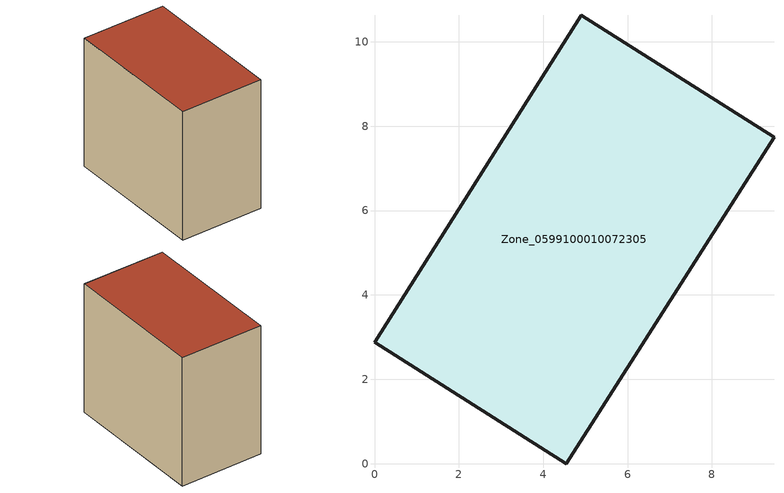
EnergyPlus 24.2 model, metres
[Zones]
Zone_0599100010072305
 floor ground (C_G): 4.91,10.63 9.47,7.74 4.54,0 0,2.88 z1.64
 wall outside (C_F): 9.47,7.74 4.91,10.63 0,2.88 4.54,0 9.47,7.74 z1.64:10.13
 roof outside (C_R): 0,2.88 4.54,0 9.47,7.74 4.91,10.63 z10.13
[BUILDING]
Pand.0599100010072305: North Axis=0; Terrain=City; Loads Convergence Tolerance Value=0.04; Temperature Convergence Tolerance Value=0.4; Solar Distribution=FullExterior; Maximum Number of Warmup Days=25; Minimum Number of Warmup Days=1
[Site:Location]
Rotterdam.The.Hague.AP_ZH_NLD Design_Conditions: Latitude=51.96; Longitude=4.45; Time Zone=1; Elevation=-4.5
[SITE:GROUNDTEMPERATURE:BUILDINGSURFACE]
18, 18, 18, 18, 18, 18, 18, 18, 18, 18, 18, 18
[MATERIAL] Thermal Absorptance=0.9; Solar Absorptance=0.7; Visible Absorptance=0.7
Name | Roughness | Thickness | Conductivity | Density | Specific Heat
G.TI.2006-2014 | MediumSmooth | 0.15 | 0.06 | 540 | 1210
F.TI.2006-2014 | Rough | 0.3 | 0.12 | 1920 | 840
R.TI.2006-2014 | MediumRough | 0.2 | 0.08 | 1500 | 1000
[CONSTRUCTION]
C_G: G.TI.2006-2014
C_F: F.TI.2006-2014
C_R: R.TI.2006-2014
[ZONE]
Zone_0599100010072305: Type=1; Multiplier=1; Ceiling Height=Autocalculate; Volume=Autocalculate; Floor Area=autocalculate; Part of Total Floor Area=Yes
[ZONEINFILTRATION:DESIGNFLOWRATE]
Infil_Zone_0599100010072305: Zone or ZoneList or Space or SpaceList=Zone_0599100010072305; Schedule=AlwaysOn; Design Flow Rate Calculation Method=Flow/Area; Flow Rate per Floor Area=0.0015; Constant Term Coefficient=1; Temperature Term Coefficient=0; Velocity Term Coefficient=0; Velocity Squared Term Coefficient=0
[HVACTEMPLATE:ZONE:IDEALLOADSAIRSYSTEM]
Zone_0599100010072305: Maximum Heating Supply Air Temperature=50; Minimum Cooling Supply Air Temperature=13; Maximum Heating Supply Air Humidity Ratio=0.0156; Minimum Cooling Supply Air Humidity Ratio=0.0077; Heating Limit=NoLimit; Cooling Limit=NoLimit; Dehumidification Control Type=ConstantSensibleHeatRatio; Cooling Sensible Heat Ratio=0.7; Dehumidification Setpoint=60; Humidification Control Type=None; Humidification Setpoint=30; Outdoor Air Method=None; Outdoor Air Flow Rate per Person=0.00944; Outdoor Air Flow Rate per Zone Floor Area=0; Outdoor Air Flow Rate per Zone=0; Demand Controlled Ventilation Type=None; Outdoor Air Economizer Type=NoEconomizer; Heat Recovery Type=None; Sensible Heat Recovery Effectiveness=0.7; Latent Heat Recovery Effectiveness=0.65
[ZONECONTROL:THERMOSTAT]
ThermostatControl_Zone_0599100010072305: Zone or ZoneList=Zone_0599100010072305; Control Type Schedule=DualSetpointControlType; Control 1=Thermostat_Zone_0599100010072305; Temperature Difference Between Cutout And Setpoint=0
[THERMOSTATSETPOINT:DUALSETPOINT]
Thermostat_Zone_0599100010072305: Heating Setpoint Temperature Schedule=HeatingSetpoint_Zone_0599100010072305; Cooling Setpoint Temperature Schedule=CoolingSetpoint_Zone_0599100010072305
[SCHEDULE:COMPACT]
HeatingSetpoint_Zone_0599100010072305: Through: 12/31, For: AllDays, Until: 24:00, 21
CoolingSetpoint_Zone_0599100010072305: Through: 12/31, For: AllDays, Until: 24:00, 24
DualSetpointControlType: Through: 12/31, For: AllDays, Until: 24:00, 4
AlwaysOn: Through: 12/31, For: AllDays, Until: 24:00, 1
